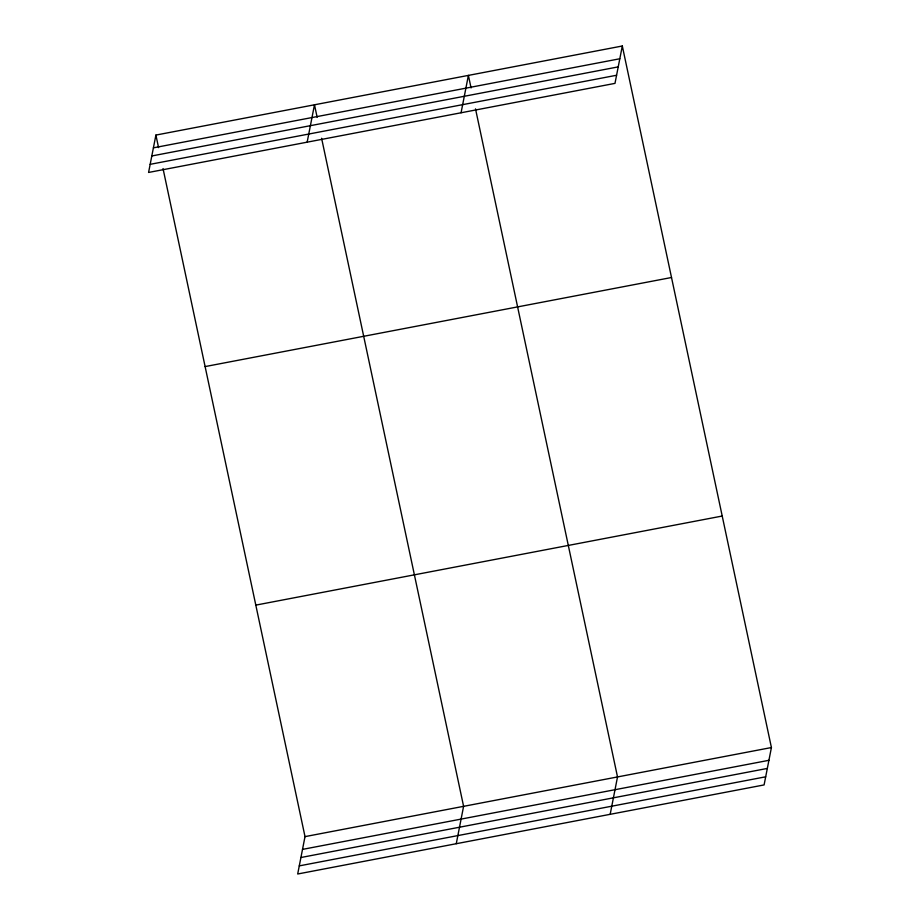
<?xml version="1.0" encoding="UTF-8"?>
<svg xmlns="http://www.w3.org/2000/svg" width="920" height="920" viewBox="0 0 920 920"><rect width="100%" height="100%" fill="white"/><g stroke="black" fill="none" stroke-linecap="round" stroke-linejoin="round"><path stroke-width="1.38" d="M155.905 135.079L148.58 172.454L614.985 83.375L622.311 46L155.905 135.079L158.573 147.625M307.153 142.163L314.49 104.788L317.159 117.346M163.024 168.555L305.014 836.625L297.689 874L764.094 784.921L771.42 747.546L622.311 46M461.069 112.769L468.395 75.394L471.063 87.952M456.262 843.709L463.599 806.334L321.597 138.264M610.178 814.315L617.515 776.94L475.513 108.87M153.398 147.844L619.804 58.765M151.811 155.963L618.217 66.884M150.167 164.335L616.572 75.256M205.114 366.585L671.519 277.506M255.817 605.119L722.223 516.039M305.014 836.625L771.42 747.546M302.519 849.39L768.924 760.311M300.921 857.509L767.326 768.43M299.276 865.881L765.681 776.802"/></g></svg>
